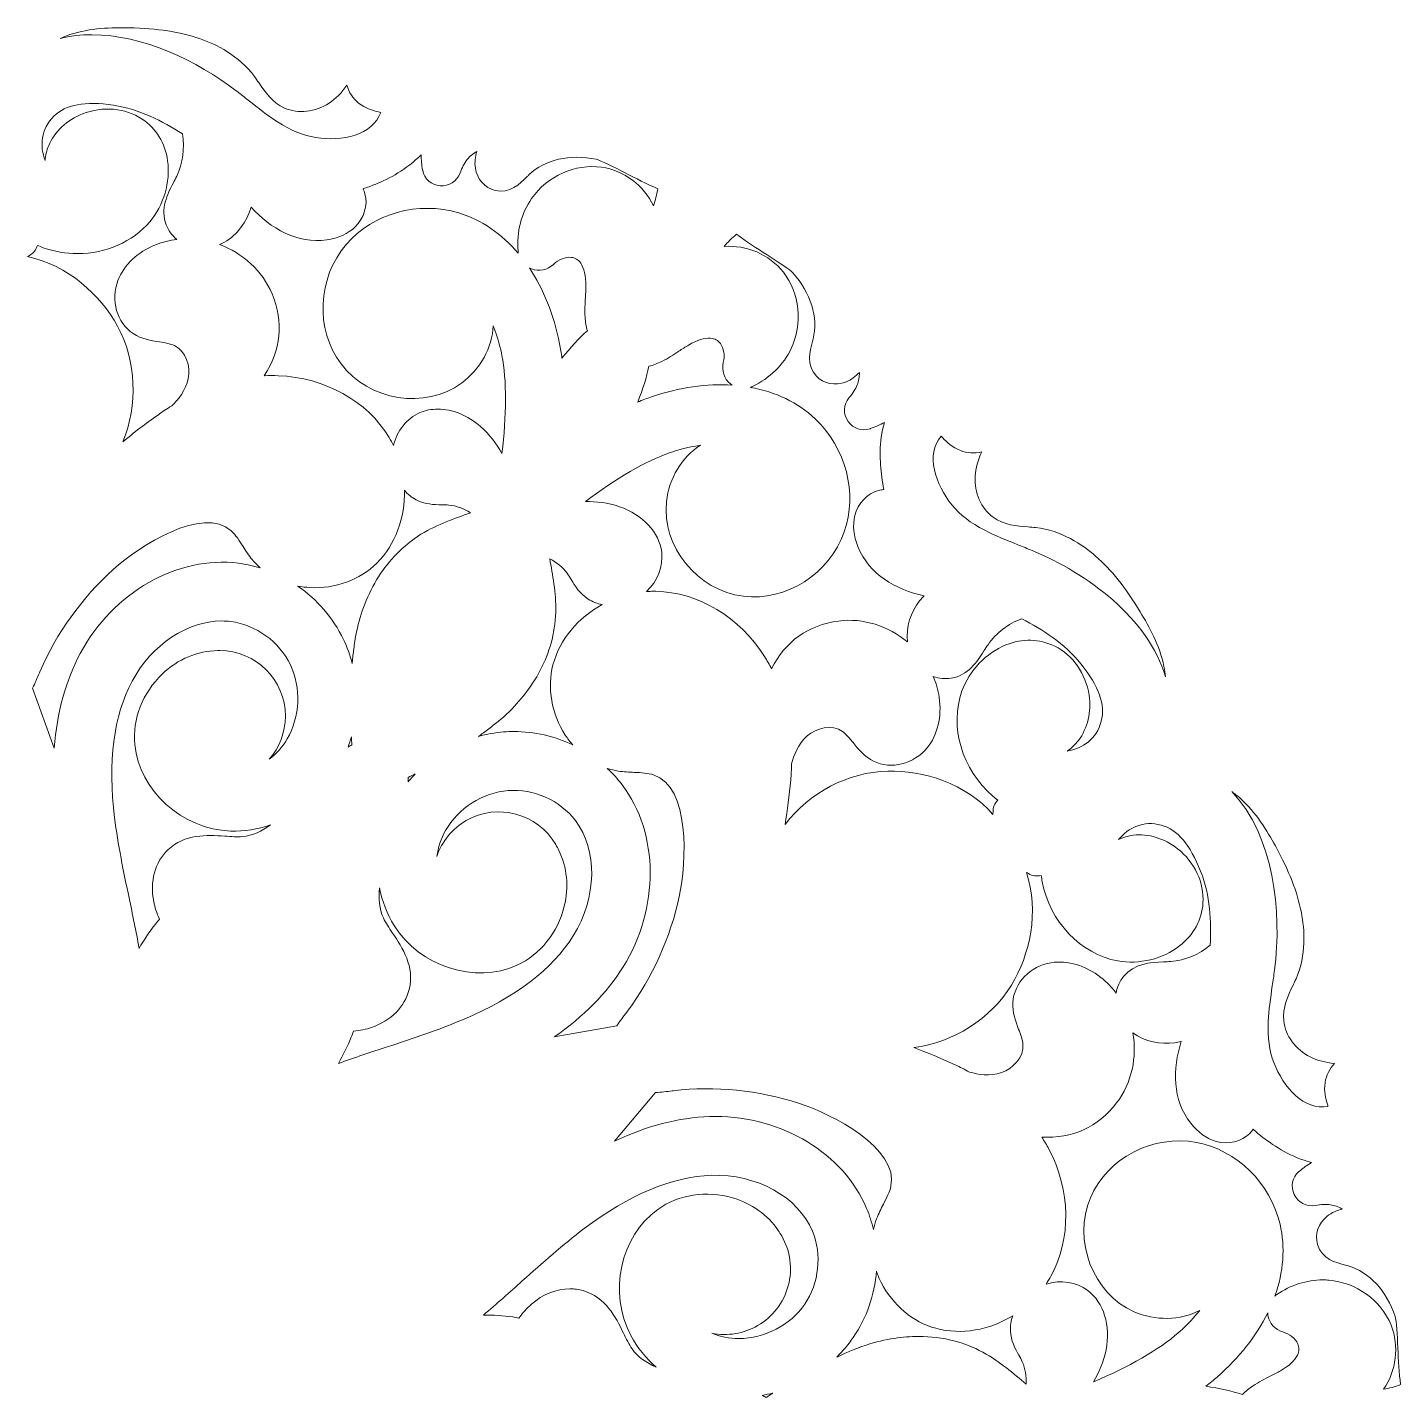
# Model space of a CAD drawing. Header units: inches. Extents: x -4 to 3121, y -2839 to 0.
# Drawn here: x 487.3 to 826.1, y -1559.2 to -1221.3 of the extents above; entities that cross this region are included whole.
import ezdxf

# ---------------------------------------------------------------- set-up
doc = ezdxf.new("R2010")
doc.units = ezdxf.units.IN
doc.header["$MEASUREMENT"] = 0
doc.layers.add('2', color=7, linetype='Continuous')

msp = doc.modelspace()

# ---------------------------------------------------------------- linework, layer by layer
at = {"layer": '2', "lineweight": 0}
for points, knots in [([(568.99, -1239.97), (570.68, -1241.33), (572.54, -1241.81), (573.91, -1242.15), (574.08, -1242.2), (574.26, -1242.24), (574.45, -1242.29), (572.4, -1247.96), (564.96, -1249.48), (558.38, -1248.46), (555.34, -1247.99), (552.25, -1246.72), (548.93, -1244.57), (546.58, -1243.07), (544.27, -1241.25), (541.75, -1239.27), (540.77, -1238.49), (539.78, -1237.71), (538.77, -1236.94), (529.13, -1229.56), (515.79, -1223.13), (503.17, -1223.13), (500.51, -1223.13), (497.89, -1223.41), (495.34, -1224.03), (496.11, -1223.68), (496.92, -1223.36), (497.76, -1223.08), (502.72, -1221.44), (508.15, -1221.33), (512.32, -1221.42), (519.38, -1221.57), (524.92, -1222.42), (529.75, -1224.08), (533.81, -1225.47), (539.45, -1228.22), (543.26, -1233.38), (543.63, -1233.88), (543.98, -1234.4), (544.34, -1234.93), (545.9, -1237.22), (547.67, -1239.82), (550.73, -1241.19), (554.08, -1242.69), (558.28, -1242.23), (561.69, -1239.98), (563.34, -1238.9), (564.8, -1237.43), (566.07, -1235.58), (566.59, -1237.3), (567.59, -1238.85), (568.99, -1239.97)], [0, 0, 0, 0, 1, 1, 1, 2, 2, 2, 3, 3, 3, 4, 4, 4, 5, 5, 5, 6, 6, 6, 7, 7, 7, 8, 8, 8, 9, 9, 9, 10, 10, 10, 11, 11, 11, 12, 12, 12, 13, 13, 13, 14, 14, 14, 15, 15, 15, 16, 16, 16, 17, 17, 17, 17]), ([(487.76, -1277.57), (488.74, -1277.05), (489.43, -1276.13), (489.73, -1275.07), (490.21, -1275.28), (490.7, -1275.47), (491.19, -1275.64), (493.9, -1276.61), (496.75, -1277.09), (499.66, -1277.09), (506.65, -1277.09), (513.29, -1274.17), (517.44, -1269.28), (520.9, -1265.2), (522.59, -1259.42), (521.86, -1254.21), (521.25, -1249.83), (519.07, -1246.27), (515.56, -1243.92), (511.45, -1241.16), (505.82, -1240.68), (500.86, -1242.64), (497.05, -1244.14), (493.93, -1247.07), (492.51, -1250.46), (492, -1251.67), (491.71, -1252.92), (491.62, -1254.17), (490.27, -1250.57), (490.57, -1246.41), (493.79, -1243.24), (496.78, -1240.31), (501.46, -1239.44), (508.52, -1240.51), (515.03, -1241.5), (520.52, -1244.44), (525.49, -1247.59), (526.11, -1251.11), (525.63, -1254.76), (524.11, -1258), (523.86, -1258.55), (523.57, -1259.1), (523.28, -1259.65), (521.82, -1262.48), (519.99, -1265.99), (521.49, -1269.99), (522.02, -1271.4), (522.93, -1272.63), (524.1, -1273.59), (522.33, -1273.81), (520.58, -1274.24), (518.9, -1274.92), (514.44, -1276.71), (511.05, -1279.92), (509.6, -1283.72), (507.75, -1288.56), (509.36, -1294.19), (513.35, -1296.81), (515.44, -1298.19), (517.77, -1298.56), (519.83, -1298.89), (521.2, -1299.11), (522.5, -1299.32), (523.53, -1299.79), (526.43, -1301.13), (527.55, -1304.97), (526.95, -1307.9), (526.36, -1310.84), (524.44, -1313.18), (522.86, -1314.67), (521.73, -1315.36), (520.62, -1316.09), (519.57, -1316.83), (516.42, -1319.05), (513.49, -1321.28), (510.79, -1323.53), (514.56, -1314.45), (514.19, -1303.64), (509.48, -1294.98), (505.35, -1287.38), (497.23, -1279.86), (487.28, -1277.85), (487.44, -1277.75), (487.6, -1277.66), (487.76, -1277.57)], [0, 0, 0, 0, 1, 1, 1, 2, 2, 2, 3, 3, 3, 4, 4, 4, 5, 5, 5, 6, 6, 6, 7, 7, 7, 8, 8, 8, 9, 9, 9, 10, 10, 10, 11, 11, 11, 12, 12, 12, 13, 13, 13, 14, 14, 14, 15, 15, 15, 16, 16, 16, 17, 17, 17, 18, 18, 18, 19, 19, 19, 20, 20, 20, 21, 21, 21, 22, 22, 22, 23, 23, 23, 24, 24, 24, 25, 25, 25, 26, 26, 26, 27, 27, 27, 28, 28, 28, 28]), ([(594.02, -1257.22), (594.51, -1255.89), (595.07, -1254.81), (595.76, -1253.91), (596.37, -1253.11), (597.21, -1252.4), (598.14, -1251.92), (597.75, -1253.16), (597.57, -1254.53), (597.79, -1256.02), (598.21, -1258.77), (600.12, -1260.94), (602.65, -1261.54), (606.29, -1262.4), (608.83, -1259.85), (610.51, -1258.16), (610.69, -1257.98), (610.87, -1257.8), (611.04, -1257.63), (614.83, -1253.93), (621.17, -1252.48), (627.58, -1253.85), (628.71, -1254.09), (631.85, -1255.7), (634.62, -1257.13), (637.26, -1258.49), (640.18, -1259.99), (642.8, -1261.09), (642.56, -1262.56), (642.21, -1263.96), (641.72, -1265.29), (639.4, -1260.36), (634.47, -1256.57), (628.93, -1255.79), (622.45, -1254.87), (615.51, -1257.98), (611.67, -1263.52), (609.13, -1267.18), (607.94, -1271.78), (608.32, -1276.46), (608.33, -1276.65), (608.36, -1276.84), (608.39, -1277.03), (604.32, -1272.21), (599.32, -1268.77), (593.7, -1267.08), (583.68, -1264.06), (572.53, -1267.16), (565.96, -1274.8), (558.81, -1283.11), (558.24, -1295.8), (564.64, -1304.3), (571.5, -1313.42), (585.4, -1315.64), (594.38, -1309.04), (599, -1305.65), (601.93, -1300.31), (602.21, -1294.88), (603.4, -1297.94), (604.05, -1300.7), (604.35, -1302.2), (605.54, -1308.2), (605.51, -1317.28), (604.34, -1326.38), (603.04, -1324.05), (601.33, -1321.71), (599.08, -1319.74), (595.89, -1316.96), (592.07, -1315.46), (588.52, -1315.46), (586.98, -1315.46), (585.49, -1315.74), (584.12, -1316.33), (580.87, -1317.71), (578.44, -1320.8), (577.61, -1324.46), (577.28, -1323.76), (576.91, -1323.08), (576.51, -1322.42), (571.12, -1313.47), (560.63, -1307.64), (549.13, -1307.21), (547.99, -1307.16), (546.84, -1307.17), (545.68, -1307.23), (549.83, -1300.91), (550.51, -1294.04), (547.62, -1287.02), (545.25, -1281.27), (540.34, -1276.99), (534.64, -1274.88), (538.03, -1273.45), (540.67, -1270.42), (541.93, -1267.19), (542.13, -1266.68), (542.3, -1266.16), (542.45, -1265.62), (547.22, -1270.95), (553.85, -1274.71), (561.11, -1273.71), (563.95, -1273.32), (566.38, -1272.22), (568.12, -1270.53), (570.38, -1268.34), (571.33, -1265.13), (570.55, -1262.35), (570.42, -1261.92), (570.27, -1261.5), (570.08, -1261.11), (571.08, -1260.79), (572.06, -1260.43), (573.03, -1260.03), (576.49, -1258.58), (580.91, -1256.38), (584.38, -1252.7), (584.42, -1253.97), (584.55, -1255.23), (584.77, -1256.47), (584.77, -1256.48), (584.78, -1256.55), (584.79, -1256.56), (585.2, -1258.68), (586.92, -1260.21), (589.08, -1260.38), (591.29, -1260.55), (593.26, -1259.28), (594.02, -1257.22)], [0, 0, 0, 0, 1, 1, 1, 2, 2, 2, 3, 3, 3, 4, 4, 4, 5, 5, 5, 6, 6, 6, 7, 7, 7, 8, 8, 8, 9, 9, 9, 10, 10, 10, 11, 11, 11, 12, 12, 12, 13, 13, 13, 14, 14, 14, 15, 15, 15, 16, 16, 16, 17, 17, 17, 18, 18, 18, 19, 19, 19, 20, 20, 20, 21, 21, 21, 22, 22, 22, 23, 23, 23, 24, 24, 24, 25, 25, 25, 26, 26, 26, 27, 27, 27, 28, 28, 28, 29, 29, 29, 30, 30, 30, 31, 31, 31, 32, 32, 32, 33, 33, 33, 34, 34, 34, 35, 35, 35, 36, 36, 36, 37, 37, 37, 38, 38, 38, 39, 39, 39, 40, 40, 40, 41, 41, 41, 42, 42, 42, 42]), ([(662.26, -1272.33), (664.52, -1274.04), (667.28, -1275.82), (669.78, -1277.43), (672.4, -1279.11), (675.37, -1281.03), (676.14, -1281.88), (680.53, -1286.75), (682.44, -1292.97), (681.13, -1298.1), (681.07, -1298.34), (681.01, -1298.58), (680.94, -1298.82), (680.32, -1301.12), (679.38, -1304.6), (681.94, -1307.32), (683.73, -1309.21), (686.56, -1309.79), (689.15, -1308.77), (690.56, -1308.21), (691.65, -1307.37), (692.53, -1306.42), (692.58, -1307.46), (692.39, -1308.54), (692, -1309.47), (691.56, -1310.52), (690.91, -1311.55), (690.01, -1312.63), (688.59, -1314.32), (688.49, -1316.68), (689.74, -1318.5), (690.96, -1320.27), (693.15, -1321), (695.16, -1320.31), (695.19, -1320.3), (695.25, -1320.28), (695.28, -1320.27), (696.46, -1319.84), (697.62, -1319.32), (698.74, -1318.72), (697.28, -1323.57), (697.59, -1328.5), (698.07, -1332.24), (698.2, -1333.26), (698.38, -1334.29), (698.61, -1335.31), (698.17, -1335.35), (697.73, -1335.42), (697.29, -1335.53), (694.5, -1336.24), (692.19, -1338.67), (691.43, -1341.72), (690.83, -1344.07), (691.09, -1346.72), (692.17, -1349.38), (694.93, -1356.16), (701.51, -1360.02), (708.51, -1361.5), (708.12, -1361.9), (707.75, -1362.31), (707.41, -1362.74), (705.24, -1365.44), (703.95, -1369.23), (704.4, -1372.89), (699.72, -1369), (693.55, -1366.9), (687.4, -1367.72), (679.87, -1368.72), (674.26, -1372.75), (670.86, -1379.5), (670.33, -1378.47), (669.76, -1377.47), (669.15, -1376.5), (663.03, -1366.76), (652.74, -1360.59), (642.3, -1360.4), (642.14, -1360.39), (641.98, -1360.39), (641.83, -1360.39), (641.21, -1360.39), (640.59, -1360.42), (639.98, -1360.46), (642.73, -1357.91), (644.19, -1354.27), (643.76, -1350.76), (643.17, -1345.89), (639.07, -1341.48), (633.33, -1339.52), (630.5, -1338.55), (627.61, -1338.23), (624.94, -1338.28), (632.24, -1332.71), (640.09, -1328.14), (645.88, -1326.18), (647.33, -1325.69), (650.05, -1324.87), (653.3, -1324.37), (648.73, -1327.33), (645.57, -1332.54), (644.94, -1338.23), (643.72, -1349.31), (652.59, -1360.24), (663.92, -1361.62), (674.48, -1362.91), (685.19, -1356.08), (688.81, -1345.72), (692.13, -1336.22), (689.25, -1325.01), (681.62, -1317.84), (677.35, -1313.82), (671.87, -1311.21), (665.66, -1310.09), (665.84, -1310.03), (666.02, -1309.95), (666.19, -1309.87), (670.43, -1307.86), (673.82, -1304.53), (675.72, -1300.5), (678.6, -1294.4), (677.82, -1286.84), (673.79, -1281.69), (670.33, -1277.28), (664.59, -1274.9), (659.16, -1275.36), (660.07, -1274.28), (661.1, -1273.27), (662.26, -1272.33)], [0, 0, 0, 0, 1, 1, 1, 2, 2, 2, 3, 3, 3, 4, 4, 4, 5, 5, 5, 6, 6, 6, 7, 7, 7, 8, 8, 8, 9, 9, 9, 10, 10, 10, 11, 11, 11, 12, 12, 12, 13, 13, 13, 14, 14, 14, 15, 15, 15, 16, 16, 16, 17, 17, 17, 18, 18, 18, 19, 19, 19, 20, 20, 20, 21, 21, 21, 22, 22, 22, 23, 23, 23, 24, 24, 24, 25, 25, 25, 26, 26, 26, 27, 27, 27, 28, 28, 28, 29, 29, 29, 30, 30, 30, 31, 31, 31, 32, 32, 32, 33, 33, 33, 34, 34, 34, 35, 35, 35, 36, 36, 36, 37, 37, 37, 38, 38, 38, 39, 39, 39, 40, 40, 40, 41, 41, 41, 42, 42, 42, 42]), ([(611.64, -1280.87), (613.52, -1281.59), (615.59, -1281.16), (617.05, -1279.76), (618.31, -1278.55), (619.99, -1277.88), (621.43, -1278.03), (622.41, -1278.13), (623.18, -1278.61), (623.78, -1279.48), (624.64, -1280.74), (625.06, -1282.56), (625.05, -1285.03), (625.05, -1285.96), (625, -1286.89), (624.94, -1287.89), (624.85, -1289.45), (624.76, -1291.07), (624.87, -1292.75), (624.94, -1293.95), (625.13, -1295.07), (625.42, -1296.13), (623.39, -1297.96), (621.27, -1300.25), (619.15, -1302.91), (618.99, -1301.66), (618.8, -1300.48), (618.58, -1299.37), (617.15, -1292.17), (614.57, -1285.82), (611.11, -1280.64), (611.28, -1280.73), (611.46, -1280.8), (611.64, -1280.87)], [0, 0, 0, 0, 1, 1, 1, 2, 2, 2, 3, 3, 3, 4, 4, 4, 5, 5, 5, 6, 6, 6, 7, 7, 7, 8, 8, 8, 9, 9, 9, 10, 10, 10, 11, 11, 11, 11]), ([(658.27, -1299.31), (659.11, -1300.46), (659.38, -1302.29), (658.96, -1303.96), (658.48, -1305.92), (659.15, -1307.93), (660.71, -1309.2), (660.86, -1309.33), (661.01, -1309.44), (661.17, -1309.54), (654.96, -1309.14), (648.17, -1310.08), (641.22, -1312.44), (640.14, -1312.81), (639.03, -1313.23), (637.87, -1313.72), (639.11, -1310.56), (640.04, -1307.57), (640.61, -1304.9), (641.66, -1304.62), (642.73, -1304.22), (643.81, -1303.69), (645.31, -1302.94), (646.67, -1302.05), (647.98, -1301.19), (648.82, -1300.65), (649.6, -1300.13), (650.4, -1299.66), (652.54, -1298.42), (654.31, -1297.87), (655.84, -1297.99), (656.9, -1298.07), (657.69, -1298.5), (658.27, -1299.31)], [0, 0, 0, 0, 1, 1, 1, 2, 2, 2, 3, 3, 3, 4, 4, 4, 5, 5, 5, 6, 6, 6, 7, 7, 7, 8, 8, 8, 9, 9, 9, 10, 10, 10, 11, 11, 11, 11]), ([(725.53, -1342.11), (728.25, -1344.07), (731.38, -1344.31), (734.15, -1344.51), (734.78, -1344.56), (735.41, -1344.61), (736.03, -1344.68), (742.4, -1345.39), (747.6, -1348.9), (750.84, -1351.72), (754.69, -1355.07), (758.19, -1359.45), (761.85, -1365.49), (764.02, -1369.06), (766.64, -1373.81), (767.7, -1378.93), (767.88, -1379.79), (768, -1380.65), (768.08, -1381.5), (763.84, -1367.01), (748.75, -1355.98), (735.19, -1350.34), (734.01, -1349.85), (732.83, -1349.38), (731.63, -1348.9), (728.73, -1347.74), (725.99, -1346.65), (723.48, -1345.34), (719.98, -1343.55), (717.34, -1341.52), (715.41, -1339.12), (711.23, -1333.93), (708.84, -1326.73), (712.72, -1322.12), (712.85, -1322.26), (712.99, -1322.4), (713.11, -1322.52), (714.09, -1323.53), (715.43, -1324.9), (717.45, -1325.68), (719.13, -1326.33), (720.97, -1326.43), (722.72, -1326.02), (721.75, -1328.04), (721.21, -1330.05), (721.09, -1332.01), (720.86, -1336.09), (722.56, -1339.95), (725.53, -1342.11)], [0, 0, 0, 0, 1, 1, 1, 2, 2, 2, 3, 3, 3, 4, 4, 4, 5, 5, 5, 6, 6, 6, 7, 7, 7, 8, 8, 8, 9, 9, 9, 10, 10, 10, 11, 11, 11, 12, 12, 12, 13, 13, 13, 14, 14, 14, 15, 15, 15, 16, 16, 16, 16]), ([(580.27, -1335.46), (581.08, -1336.42), (582.06, -1337.24), (583.21, -1337.84), (585.41, -1338.97), (587.56, -1339.01), (589.46, -1339.04), (590.1, -1339.05), (590.71, -1339.06), (591.28, -1339.11), (593.14, -1339.29), (594.84, -1339.98), (596.55, -1341.04), (594.63, -1341.73), (592.66, -1342.44), (590.61, -1343.27), (588.55, -1344.14), (586.53, -1345.03), (584.37, -1346.34), (582.12, -1347.76), (580.1, -1349.39), (578.39, -1351.15), (575.06, -1354.53), (572.41, -1358.71), (570.5, -1363.56), (569.66, -1365.71), (568.98, -1367.99), (568.47, -1370.4), (568.47, -1370.4), (568.16, -1372), (568.16, -1372), (568.15, -1372.05), (568.14, -1372.09), (568.14, -1372.14), (568.14, -1372.14), (567.9, -1373.76), (567.9, -1373.76), (567.76, -1374.82), (567.61, -1375.95), (567.51, -1377.03), (567.47, -1377.42), (567.44, -1377.81), (567.4, -1378.2), (566.87, -1376.16), (566.15, -1374.17), (565.24, -1372.25), (562.68, -1366.91), (558.73, -1362.39), (553.94, -1359.1), (554.93, -1359.29), (555.94, -1359.41), (556.97, -1359.47), (563.18, -1359.81), (569.34, -1357.56), (573.46, -1353.47), (578.11, -1348.85), (580.45, -1342.2), (580.27, -1335.46)], [0, 0, 0, 0, 1, 1, 1, 2, 2, 2, 3, 3, 3, 4, 4, 4, 5, 5, 5, 6, 6, 6, 7, 7, 7, 8, 8, 8, 9, 9, 9, 10, 10, 10, 11, 11, 11, 12, 12, 12, 13, 13, 13, 14, 14, 14, 15, 15, 15, 16, 16, 16, 17, 17, 17, 18, 18, 18, 19, 19, 19, 19]), ([(500.31, -1375.7), (496.72, -1382.44), (494.56, -1390.26), (493.85, -1399.06), (493.85, -1399.06), (488.53, -1384.3), (488.53, -1384.3), (489.14, -1383.02), (489.69, -1381.75), (490.22, -1380.5), (490.22, -1380.5), (490.33, -1380.25), (490.33, -1380.25), (494.46, -1370.71), (500.72, -1361.98), (508.44, -1355.02), (514.91, -1349.17), (530.55, -1339.16), (537.57, -1345.51), (538.66, -1346.5), (539.54, -1347.87), (540.47, -1349.33), (541.16, -1350.41), (541.88, -1351.52), (542.75, -1352.59), (543.33, -1353.32), (543.98, -1353.99), (544.68, -1354.61), (542.94, -1354.08), (541.15, -1353.69), (539.33, -1353.46), (524.38, -1351.54), (508.33, -1360.69), (500.31, -1375.7)], [0, 0, 0, 0, 1, 1, 1, 2, 2, 2, 3, 3, 3, 4, 4, 4, 5, 5, 5, 6, 6, 6, 7, 7, 7, 8, 8, 8, 9, 9, 9, 10, 10, 10, 11, 11, 11, 11]), ([(616.93, -1378.56), (615.45, -1384.18), (616.59, -1390.64), (619.98, -1395.85), (620.54, -1396.71), (621.15, -1397.52), (621.81, -1398.28), (617.32, -1396.14), (612.35, -1394.98), (607.3, -1394.98), (606.46, -1394.98), (605.61, -1395.01), (604.77, -1395.08), (602.65, -1395.24), (600.57, -1395.62), (598.54, -1396.18), (598.86, -1395.95), (599.18, -1395.73), (599.49, -1395.5), (600.33, -1394.91), (601.15, -1394.29), (602.14, -1393.52), (602.14, -1393.52), (603.42, -1392.51), (603.42, -1392.51), (603.46, -1392.48), (603.49, -1392.45), (603.53, -1392.42), (603.53, -1392.42), (604.8, -1391.32), (604.8, -1391.32), (606.59, -1389.71), (608.23, -1387.98), (609.67, -1386.17), (612.92, -1382.1), (615.21, -1377.71), (616.46, -1373.16), (617.14, -1370.77), (617.54, -1368.22), (617.65, -1365.49), (617.7, -1363.03), (617.46, -1360.83), (617.18, -1358.57), (616.88, -1356.42), (616.51, -1354.35), (616.14, -1352.35), (617.92, -1353.3), (619.37, -1354.43), (620.45, -1355.95), (620.78, -1356.42), (621.09, -1356.94), (621.43, -1357.5), (622.4, -1359.12), (623.51, -1360.97), (625.59, -1362.3), (626.68, -1363), (627.88, -1363.44), (629.11, -1363.66), (623.19, -1366.88), (618.6, -1372.22), (616.93, -1378.56)], [0, 0, 0, 0, 1, 1, 1, 2, 2, 2, 3, 3, 3, 4, 4, 4, 5, 5, 5, 6, 6, 6, 7, 7, 7, 8, 8, 8, 9, 9, 9, 10, 10, 10, 11, 11, 11, 12, 12, 12, 13, 13, 13, 14, 14, 14, 15, 15, 15, 16, 16, 16, 17, 17, 17, 18, 18, 18, 19, 19, 19, 20, 20, 20, 20]), ([(551.35, -1396.82), (550.21, -1398.77), (548.68, -1400.47), (546.94, -1401.81), (549.42, -1398.96), (550.91, -1395.25), (550.91, -1391.2), (550.91, -1382.27), (543.65, -1375.01), (534.73, -1375.01), (534.58, -1375.01), (534.44, -1375.01), (534.25, -1375.03), (529.27, -1375.05), (524.39, -1377.1), (520.53, -1380.8), (515.7, -1385.42), (513.17, -1391.92), (513.76, -1398.18), (514.84, -1409.52), (525.44, -1419.09), (537.4, -1419.52), (540.74, -1419.64), (544.08, -1419.1), (547.26, -1417.99), (545.11, -1419.57), (542.8, -1420.67), (540.34, -1420.88), (539.05, -1420.99), (537.54, -1420.89), (535.94, -1420.79), (531.56, -1420.5), (526.12, -1420.15), (521.9, -1424.18), (518.76, -1427.17), (517.42, -1432.05), (518.42, -1436.91), (518.71, -1438.33), (519.17, -1439.75), (519.86, -1441.28), (519.5, -1441.66), (519.16, -1442.06), (518.85, -1442.46), (517.37, -1444.37), (516.02, -1446.38), (514.82, -1448.47), (514.07, -1444.25), (513.2, -1440.09), (512.35, -1436.02), (510.99, -1429.54), (509.59, -1422.83), (508.78, -1416.29), (507.08, -1402.46), (508.54, -1391.1), (513.11, -1382.53), (517.92, -1373.53), (526.75, -1367.71), (535.21, -1367.71), (535.97, -1367.71), (536.73, -1367.75), (537.49, -1367.85), (543.68, -1368.64), (549.43, -1372.83), (552.15, -1378.51), (554.85, -1384.17), (554.54, -1391.35), (551.35, -1396.82)], [0, 0, 0, 0, 1, 1, 1, 2, 2, 2, 3, 3, 3, 4, 4, 4, 5, 5, 5, 6, 6, 6, 7, 7, 7, 8, 8, 8, 9, 9, 9, 10, 10, 10, 11, 11, 11, 12, 12, 12, 13, 13, 13, 14, 14, 14, 15, 15, 15, 16, 16, 16, 17, 17, 17, 18, 18, 18, 19, 19, 19, 20, 20, 20, 21, 21, 21, 22, 22, 22, 22]), ([(712.24, -1386.54), (711.98, -1384.74), (711.48, -1383.01), (710.78, -1381.38), (712.2, -1381.91), (713.72, -1382.08), (715.21, -1381.83), (719.42, -1381.13), (721.55, -1377.79), (723.27, -1375.11), (723.6, -1374.58), (723.93, -1374.06), (724.28, -1373.56), (726.32, -1370.63), (729.25, -1368.39), (732.6, -1367.16), (737.82, -1369.89), (743.11, -1373.19), (747.22, -1378.32), (751.68, -1383.9), (753.27, -1388.39), (752.22, -1392.44), (751.09, -1396.82), (747.64, -1399.16), (743.84, -1399.79), (744.89, -1399.09), (745.81, -1398.21), (746.61, -1397.16), (748.84, -1394.23), (749.81, -1390.07), (749.21, -1386.02), (748.43, -1380.75), (745.19, -1376.11), (740.75, -1373.93), (736.96, -1372.06), (732.79, -1371.96), (728.69, -1373.62), (723.81, -1375.59), (719.66, -1379.95), (717.85, -1384.98), (714.71, -1393.74), (717.84, -1404.39), (725.47, -1410.9), (725.86, -1411.24), (726.27, -1411.56), (726.69, -1411.87), (725.93, -1412.67), (725.47, -1413.72), (725.51, -1414.83), (725.51, -1415.02), (725.51, -1415.22), (725.5, -1415.41), (718.79, -1407.79), (708.22, -1404.5), (699.57, -1404.73), (689.71, -1404.98), (680.17, -1410.07), (674.19, -1417.87), (674.79, -1414.4), (675.26, -1410.76), (675.61, -1406.91), (675.72, -1405.64), (675.79, -1404.32), (675.83, -1402.98), (676.33, -1400.87), (677.4, -1398.05), (679.65, -1396.06), (681.89, -1394.08), (685.77, -1393.13), (688.38, -1394.97), (689.3, -1395.62), (690.13, -1396.64), (691.01, -1397.72), (692.32, -1399.34), (693.81, -1401.17), (696.05, -1402.29), (700.32, -1404.43), (706, -1403.01), (709.27, -1398.99), (711.83, -1395.84), (712.92, -1391.3), (712.24, -1386.54)], [0, 0, 0, 0, 1, 1, 1, 2, 2, 2, 3, 3, 3, 4, 4, 4, 5, 5, 5, 6, 6, 6, 7, 7, 7, 8, 8, 8, 9, 9, 9, 10, 10, 10, 11, 11, 11, 12, 12, 12, 13, 13, 13, 14, 14, 14, 15, 15, 15, 16, 16, 16, 17, 17, 17, 18, 18, 18, 19, 19, 19, 20, 20, 20, 21, 21, 21, 22, 22, 22, 23, 23, 23, 24, 24, 24, 25, 25, 25, 26, 26, 26, 27, 27, 27, 27]), ([(566.38, -1398.82), (566.68, -1397.99), (566.95, -1397.15), (567.19, -1396.31), (567.22, -1396.96), (567.26, -1397.61), (567.3, -1398.26), (566.99, -1398.44), (566.68, -1398.63), (566.38, -1398.82)], [0, 0, 0, 0, 1, 1, 1, 2, 2, 2, 3, 3, 3, 3]), ([(581.2, -1407.38), (581.21, -1407.02), (581.22, -1406.66), (581.21, -1406.3), (581.8, -1406.01), (582.38, -1405.71), (582.97, -1405.41), (582.35, -1406.04), (581.76, -1406.7), (581.2, -1407.38)], [0, 0, 0, 0, 1, 1, 1, 2, 2, 2, 3, 3, 3, 3]), ([(633.04, -1404.73), (634.4, -1404.94), (635.73, -1405), (637.01, -1405.06), (638.73, -1405.14), (640.36, -1405.21), (641.76, -1405.67), (650.78, -1408.58), (649.93, -1427.12), (648.1, -1435.65), (645.92, -1445.81), (641.5, -1455.6), (635.3, -1463.95), (635.3, -1463.95), (635.13, -1464.17), (635.13, -1464.17), (634.32, -1465.26), (633.5, -1466.37), (632.69, -1467.53), (632.69, -1467.53), (617.25, -1470.31), (617.25, -1470.31), (624.52, -1465.29), (630.21, -1459.51), (634.25, -1453.03), (643.24, -1438.58), (643.14, -1420.12), (634, -1408.12), (632.89, -1406.66), (631.66, -1405.3), (630.32, -1404.06), (631.21, -1404.36), (632.12, -1404.58), (633.04, -1404.73)], [0, 0, 0, 0, 1, 1, 1, 2, 2, 2, 3, 3, 3, 4, 4, 4, 5, 5, 5, 6, 6, 6, 7, 7, 7, 8, 8, 8, 9, 9, 9, 10, 10, 10, 11, 11, 11, 11]), ([(581.47, -1458.57), (582.85, -1452.91), (579.82, -1448.37), (577.38, -1444.71), (576.49, -1443.38), (575.65, -1442.12), (575.11, -1440.95), (574.05, -1438.71), (573.86, -1436.16), (574.15, -1433.5), (574.78, -1436.82), (575.98, -1439.98), (577.75, -1442.81), (584.11, -1452.96), (597.7, -1457.36), (608.05, -1452.62), (613.77, -1450), (618.13, -1444.57), (619.73, -1438.07), (620.89, -1433.32), (620.41, -1428.43), (618.38, -1424.31), (618.15, -1423.82), (617.91, -1423.34), (617.64, -1422.88), (613.18, -1415.15), (603.26, -1412.49), (595.53, -1416.95), (592.08, -1418.94), (589.54, -1422.06), (588.28, -1425.79), (588.57, -1423.61), (589.29, -1421.41), (590.44, -1419.39), (593.58, -1413.9), (599.65, -1410.03), (605.89, -1409.54), (612.18, -1409.06), (618.68, -1411.95), (622.46, -1416.91), (628.03, -1424.22), (627.81, -1435.92), (621.93, -1445.36), (616.8, -1453.61), (607.69, -1460.55), (594.86, -1465.98), (588.82, -1468.55), (582.32, -1470.69), (576, -1472.77), (572.05, -1474.06), (568.01, -1475.39), (563.98, -1476.85), (565.19, -1474.76), (566.25, -1472.59), (567.16, -1470.36), (567.36, -1469.88), (567.53, -1469.39), (567.69, -1468.89), (569.35, -1468.72), (570.82, -1468.41), (572.19, -1467.95), (576.89, -1466.39), (580.45, -1462.79), (581.47, -1458.57)], [0, 0, 0, 0, 1, 1, 1, 2, 2, 2, 3, 3, 3, 4, 4, 4, 5, 5, 5, 6, 6, 6, 7, 7, 7, 8, 8, 8, 9, 9, 9, 10, 10, 10, 11, 11, 11, 12, 12, 12, 13, 13, 13, 14, 14, 14, 15, 15, 15, 16, 16, 16, 17, 17, 17, 18, 18, 18, 19, 19, 19, 20, 20, 20, 21, 21, 21, 21]), ([(800.29, -1455.97), (800.04, -1456.54), (799.76, -1457.11), (799.49, -1457.68), (798.28, -1460.18), (796.92, -1463.01), (797.26, -1466.35), (797.64, -1470), (800.14, -1473.41), (803.78, -1475.24), (805.54, -1476.12), (807.55, -1476.65), (809.79, -1476.82), (808.56, -1478.14), (807.72, -1479.78), (807.45, -1481.56), (807.11, -1483.7), (807.63, -1485.55), (808.01, -1486.9), (808.06, -1487.07), (808.11, -1487.25), (808.16, -1487.44), (802.22, -1488.5), (797.19, -1482.82), (794.79, -1476.61), (793.68, -1473.74), (793.23, -1470.43), (793.43, -1466.48), (793.56, -1463.68), (793.98, -1460.76), (794.43, -1457.67), (794.61, -1456.42), (794.79, -1455.15), (794.96, -1453.86), (796.86, -1439.3), (794.85, -1420.72), (784.42, -1409.8), (785.12, -1410.29), (785.8, -1410.83), (786.46, -1411.42), (790.36, -1414.89), (793.17, -1419.54), (795.18, -1423.2), (798.57, -1429.39), (800.61, -1434.61), (801.59, -1439.63), (802.41, -1443.84), (802.85, -1450.09), (800.29, -1455.97)], [0, 0, 0, 0, 1, 1, 1, 2, 2, 2, 3, 3, 3, 4, 4, 4, 5, 5, 5, 6, 6, 6, 7, 7, 7, 8, 8, 8, 9, 9, 9, 10, 10, 10, 11, 11, 11, 12, 12, 12, 13, 13, 13, 14, 14, 14, 15, 15, 15, 16, 16, 16, 16]), ([(755.88, -1459.48), (754.81, -1458.06), (753.56, -1456.76), (752.13, -1455.64), (748.35, -1452.68), (743.88, -1451.35), (739.86, -1451.99), (734.75, -1452.81), (730.68, -1457.02), (730.4, -1461.78), (730.26, -1464.29), (731.1, -1466.49), (731.84, -1468.44), (732.34, -1469.74), (732.81, -1470.97), (732.91, -1472.09), (733.19, -1475.27), (730.43, -1478.16), (727.6, -1479.11), (724.75, -1480.07), (721.77, -1479.58), (719.69, -1478.96), (718.51, -1478.31), (717.33, -1477.72), (716.18, -1477.18), (712.68, -1475.56), (709.28, -1474.14), (705.98, -1472.93), (715.73, -1471.65), (724.9, -1465.93), (730.05, -1457.52), (734.57, -1450.14), (737.01, -1439.35), (733.76, -1429.72), (733.94, -1429.81), (734.11, -1429.91), (734.27, -1430.01), (735.21, -1430.6), (736.36, -1430.73), (737.42, -1430.46), (737.48, -1430.98), (737.56, -1431.5), (737.65, -1432.01), (739.48, -1441.86), (747.14, -1449.9), (756.29, -1451.56), (761.56, -1452.51), (767.4, -1451.09), (771.55, -1447.86), (775.04, -1445.13), (777.03, -1441.47), (777.32, -1437.25), (777.64, -1432.32), (775.25, -1427.19), (771.07, -1423.88), (767.86, -1421.34), (763.77, -1420.1), (760.12, -1420.56), (758.82, -1420.73), (757.59, -1421.1), (756.47, -1421.65), (758.91, -1418.68), (762.66, -1416.86), (767.01, -1418.07), (771.05, -1419.18), (774.14, -1422.8), (776.74, -1429.46), (779.14, -1435.58), (779.34, -1441.81), (779.1, -1447.69), (776.36, -1449.99), (772.96, -1451.4), (769.39, -1451.7), (768.79, -1451.75), (768.17, -1451.78), (767.55, -1451.81), (764.37, -1451.95), (760.41, -1452.13), (757.7, -1455.42), (756.74, -1456.59), (756.13, -1457.99), (755.88, -1459.48)], [0, 0, 0, 0, 1, 1, 1, 2, 2, 2, 3, 3, 3, 4, 4, 4, 5, 5, 5, 6, 6, 6, 7, 7, 7, 8, 8, 8, 9, 9, 9, 10, 10, 10, 11, 11, 11, 12, 12, 12, 13, 13, 13, 14, 14, 14, 15, 15, 15, 16, 16, 16, 17, 17, 17, 18, 18, 18, 19, 19, 19, 20, 20, 20, 21, 21, 21, 22, 22, 22, 23, 23, 23, 24, 24, 24, 25, 25, 25, 26, 26, 26, 27, 27, 27, 27]), ([(801.06, -1503.46), (801.04, -1503.48), (800.99, -1503.52), (800.98, -1503.53), (799.35, -1504.95), (798.89, -1507.21), (799.82, -1509.16), (800.76, -1511.15), (802.85, -1512.23), (805.03, -1511.85), (806.42, -1511.61), (807.64, -1511.56), (808.76, -1511.71), (809.76, -1511.84), (810.8, -1512.21), (811.67, -1512.77), (810.41, -1513.06), (809.13, -1513.59), (807.95, -1514.53), (805.77, -1516.26), (804.85, -1519), (805.6, -1521.5), (806.67, -1525.07), (810.15, -1526), (812.46, -1526.61), (812.7, -1526.67), (812.94, -1526.74), (813.18, -1526.8), (818.27, -1528.24), (822.7, -1533), (824.72, -1539.24), (825.08, -1540.34), (825.25, -1543.86), (825.4, -1546.97), (825.55, -1549.95), (825.71, -1553.23), (826.06, -1556.06), (824.67, -1556.59), (823.27, -1556.97), (821.88, -1557.22), (824.99, -1552.74), (825.81, -1546.57), (823.72, -1541.37), (821.27, -1535.3), (815.11, -1530.85), (808.39, -1530.29), (807.88, -1530.25), (807.38, -1530.23), (806.87, -1530.23), (802.92, -1530.23), (798.94, -1531.49), (795.51, -1533.86), (795.35, -1533.97), (795.2, -1534.09), (795.06, -1534.21), (797.19, -1528.27), (797.67, -1522.22), (796.33, -1516.51), (793.93, -1506.32), (785.67, -1498.22), (775.77, -1496.34), (765, -1494.3), (753.72, -1500.15), (749.56, -1509.95), (745.09, -1520.45), (750.12, -1533.59), (760.33, -1538.08), (765.57, -1540.38), (771.66, -1540.25), (776.51, -1537.77), (774.45, -1540.34), (772.39, -1542.28), (771.23, -1543.29), (766.64, -1547.32), (758.76, -1551.84), (750.29, -1555.37), (751.66, -1553.08), (752.83, -1550.43), (753.41, -1547.5), (754.58, -1541.54), (752.81, -1535.79), (748.89, -1532.84), (746.06, -1530.71), (742.17, -1530.15), (738.59, -1531.27), (739.02, -1530.63), (739.43, -1529.97), (739.81, -1529.29), (744.86, -1520.15), (744.66, -1508.15), (739.29, -1497.98), (738.76, -1496.97), (738.17, -1495.97), (737.54, -1495), (745.09, -1495.43), (751.38, -1492.58), (756.02, -1486.57), (759.8, -1481.64), (761.07, -1475.25), (760.03, -1469.26), (762.98, -1471.48), (766.91, -1472.25), (770.34, -1471.73), (770.88, -1471.64), (771.42, -1471.53), (771.96, -1471.39), (769.74, -1478.19), (769.79, -1485.82), (774.29, -1491.6), (776.05, -1493.86), (778.21, -1495.41), (780.54, -1496.08), (783.57, -1496.94), (786.83, -1496.16), (788.84, -1494.09), (789.16, -1493.77), (789.44, -1493.42), (789.69, -1493.06), (790.46, -1493.77), (791.26, -1494.44), (792.09, -1495.08), (795.01, -1497.29), (799.15, -1500.07), (804.13, -1501.24), (803.05, -1501.91), (802.02, -1502.65), (801.06, -1503.46)], [0, 0, 0, 0, 1, 1, 1, 2, 2, 2, 3, 3, 3, 4, 4, 4, 5, 5, 5, 6, 6, 6, 7, 7, 7, 8, 8, 8, 9, 9, 9, 10, 10, 10, 11, 11, 11, 12, 12, 12, 13, 13, 13, 14, 14, 14, 15, 15, 15, 16, 16, 16, 17, 17, 17, 18, 18, 18, 19, 19, 19, 20, 20, 20, 21, 21, 21, 22, 22, 22, 23, 23, 23, 24, 24, 24, 25, 25, 25, 26, 26, 26, 27, 27, 27, 28, 28, 28, 29, 29, 29, 30, 30, 30, 31, 31, 31, 32, 32, 32, 33, 33, 33, 34, 34, 34, 35, 35, 35, 36, 36, 36, 37, 37, 37, 38, 38, 38, 39, 39, 39, 40, 40, 40, 41, 41, 41, 42, 42, 42, 42]), ([(657.03, -1489.92), (656.55, -1489.92), (656.05, -1489.93), (655.56, -1489.94), (647.93, -1490.2), (640.08, -1492.24), (632.1, -1496.03), (632.1, -1496.03), (642.22, -1484.04), (642.22, -1484.04), (643.64, -1483.92), (645.02, -1483.76), (646.36, -1483.61), (646.36, -1483.61), (646.63, -1483.57), (646.63, -1483.57), (656.96, -1482.38), (667.64, -1483.44), (677.54, -1486.64), (685.83, -1489.32), (702.32, -1497.85), (700.33, -1507.11), (700.03, -1508.56), (699.28, -1510), (698.48, -1511.53), (697.89, -1512.67), (697.28, -1513.85), (696.79, -1515.14), (696.46, -1516.01), (696.2, -1516.91), (696.01, -1517.82), (695.6, -1516.05), (695.04, -1514.31), (694.33, -1512.61), (688.68, -1499.1), (673.48, -1489.92), (657.03, -1489.92)], [0, 0, 0, 0, 1, 1, 1, 2, 2, 2, 3, 3, 3, 4, 4, 4, 5, 5, 5, 6, 6, 6, 7, 7, 7, 8, 8, 8, 9, 9, 9, 10, 10, 10, 11, 11, 11, 12, 12, 12, 12]), ([(656.05, -1504.44), (667.16, -1504.08), (677.4, -1509.72), (680.95, -1518.21), (683.35, -1523.97), (682.61, -1531.04), (679.05, -1536.24), (675.53, -1541.37), (669.14, -1544.69), (662.79, -1544.7), (660.47, -1544.69), (658.21, -1544.21), (656.16, -1543.37), (660.03, -1544.15), (664, -1543.5), (667.44, -1541.51), (671.19, -1539.35), (673.87, -1535.86), (674.99, -1531.68), (676.11, -1527.5), (675.53, -1523.14), (673.37, -1519.4), (673.11, -1518.94), (672.81, -1518.49), (672.5, -1518.05), (669.95, -1514.23), (665.95, -1511.37), (661.25, -1510), (654.84, -1508.13), (647.95, -1509.19), (642.82, -1512.83), (633.54, -1519.43), (630.55, -1533.4), (636.16, -1543.98), (637.73, -1546.93), (639.87, -1549.55), (642.43, -1551.76), (639.98, -1550.68), (637.86, -1549.23), (636.45, -1547.2), (635.71, -1546.14), (635.04, -1544.78), (634.33, -1543.34), (632.38, -1539.41), (629.97, -1534.52), (624.37, -1532.88), (623.33, -1532.57), (622.24, -1532.42), (621.14, -1532.42), (617.84, -1532.42), (614.39, -1533.76), (611.61, -1536.23), (610.53, -1537.19), (609.53, -1538.3), (608.55, -1539.66), (608.04, -1539.54), (607.52, -1539.45), (607.01, -1539.38), (604.62, -1539.05), (602.2, -1538.88), (599.79, -1538.89), (603.07, -1536.13), (606.25, -1533.29), (609.37, -1530.49), (614.3, -1526.09), (619.4, -1521.53), (624.65, -1517.57), (635.77, -1509.18), (646.34, -1504.77), (656.05, -1504.44)], [0, 0, 0, 0, 1, 1, 1, 2, 2, 2, 3, 3, 3, 4, 4, 4, 5, 5, 5, 6, 6, 6, 7, 7, 7, 8, 8, 8, 9, 9, 9, 10, 10, 10, 11, 11, 11, 12, 12, 12, 13, 13, 13, 14, 14, 14, 15, 15, 15, 16, 16, 16, 17, 17, 17, 18, 18, 18, 19, 19, 19, 20, 20, 20, 21, 21, 21, 22, 22, 22, 23, 23, 23, 23]), ([(731.89, -1548.82), (732.2, -1549.38), (732.5, -1549.91), (732.73, -1550.43), (733.51, -1552.13), (733.77, -1553.95), (733.7, -1555.96), (732.15, -1554.64), (730.54, -1553.29), (728.8, -1551.93), (727.01, -1550.58), (725.23, -1549.27), (723.02, -1548.06), (720.66, -1546.82), (718.25, -1545.88), (715.86, -1545.28), (713.08, -1544.56), (710.16, -1544.2), (707.15, -1544.2), (705.2, -1544.2), (703.2, -1544.35), (701.17, -1544.66), (698.89, -1545), (696.57, -1545.55), (694.23, -1546.31), (694.23, -1546.31), (692.69, -1546.85), (692.69, -1546.85), (692.65, -1546.87), (692.6, -1546.88), (692.56, -1546.9), (692.56, -1546.9), (691.03, -1547.51), (691.03, -1547.51), (689.89, -1547.98), (688.93, -1548.37), (688.01, -1548.8), (687.65, -1548.96), (687.3, -1549.13), (686.94, -1549.3), (688.44, -1547.82), (689.81, -1546.19), (691.01, -1544.45), (694.36, -1539.56), (696.3, -1533.88), (696.76, -1528.09), (697.08, -1529.03), (697.48, -1529.97), (697.95, -1530.89), (700.76, -1536.43), (705.79, -1540.65), (711.39, -1542.17), (717.72, -1543.89), (724.64, -1542.59), (730.39, -1539.07), (729.97, -1540.25), (729.75, -1541.51), (729.81, -1542.81), (729.92, -1545.27), (730.96, -1547.16), (731.89, -1548.82)], [0, 0, 0, 0, 1, 1, 1, 2, 2, 2, 3, 3, 3, 4, 4, 4, 5, 5, 5, 6, 6, 6, 7, 7, 7, 8, 8, 8, 9, 9, 9, 10, 10, 10, 11, 11, 11, 12, 12, 12, 13, 13, 13, 14, 14, 14, 15, 15, 15, 16, 16, 16, 17, 17, 17, 18, 18, 18, 19, 19, 19, 20, 20, 20, 20]), ([(797.01, -1543.07), (798.67, -1543.55), (800.12, -1544.7), (800.7, -1546), (801.11, -1546.9), (801.08, -1547.81), (800.62, -1548.76), (799.96, -1550.14), (798.6, -1551.41), (796.46, -1552.64), (795.65, -1553.1), (794.81, -1553.52), (793.93, -1553.97), (792.53, -1554.67), (791.08, -1555.41), (789.68, -1556.34), (788.68, -1557), (787.8, -1557.73), (787.03, -1558.5), (784.43, -1557.66), (781.38, -1556.97), (778.02, -1556.46), (779.02, -1555.7), (779.95, -1554.94), (780.8, -1554.19), (786.32, -1549.36), (790.53, -1543.95), (793.29, -1538.37), (793.3, -1538.56), (793.32, -1538.75), (793.35, -1538.94), (793.67, -1540.93), (795.08, -1542.51), (797.01, -1543.07)], [0, 0, 0, 0, 1, 1, 1, 2, 2, 2, 3, 3, 3, 4, 4, 4, 5, 5, 5, 6, 6, 6, 7, 7, 7, 8, 8, 8, 9, 9, 9, 10, 10, 10, 11, 11, 11, 11]), ([(669.53, -1559.24), (669.21, -1559.06), (668.89, -1558.88), (668.57, -1558.71), (669.45, -1558.56), (670.33, -1558.37), (671.19, -1558.15), (670.64, -1558.51), (670.08, -1558.87), (669.53, -1559.24)], [0, 0, 0, 0, 1, 1, 1, 2, 2, 2, 3, 3, 3, 3])]:
    msp.add_open_spline(points, degree=3, knots=knots, dxfattribs=at)

doc.saveas('drawing.dxf')
